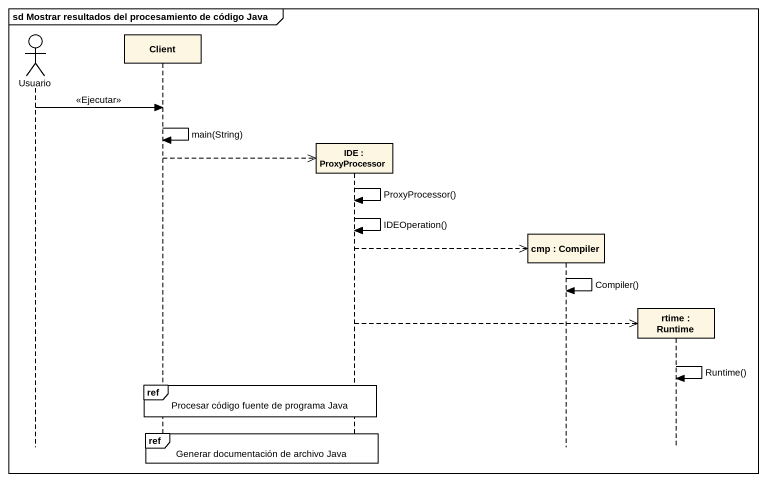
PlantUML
@startuml
mainframe sd Mostrar resultados del procesamiento de código Java
hide footbox
actor Usuario
participant Client
participant "IDE : ProxyProcessor" as IDE
participant "cmp : Compiler" as cmp
participant "rtime : Runtime" as rtime

Usuario -> Client : <<Ejecutar>>
Client -> Client : main(String)
Client -->> IDE **
IDE -> IDE : ProxyProcessor()
IDE -> IDE : IDEOperation()
IDE -->> cmp **
cmp -> cmp : Compiler()
IDE -->> rtime **
rtime -> rtime : Runtime()
ref over Client, IDE : Procesar código fuente de programa Java
ref over Client, IDE : Generar documentación de archivo Java
@enduml
